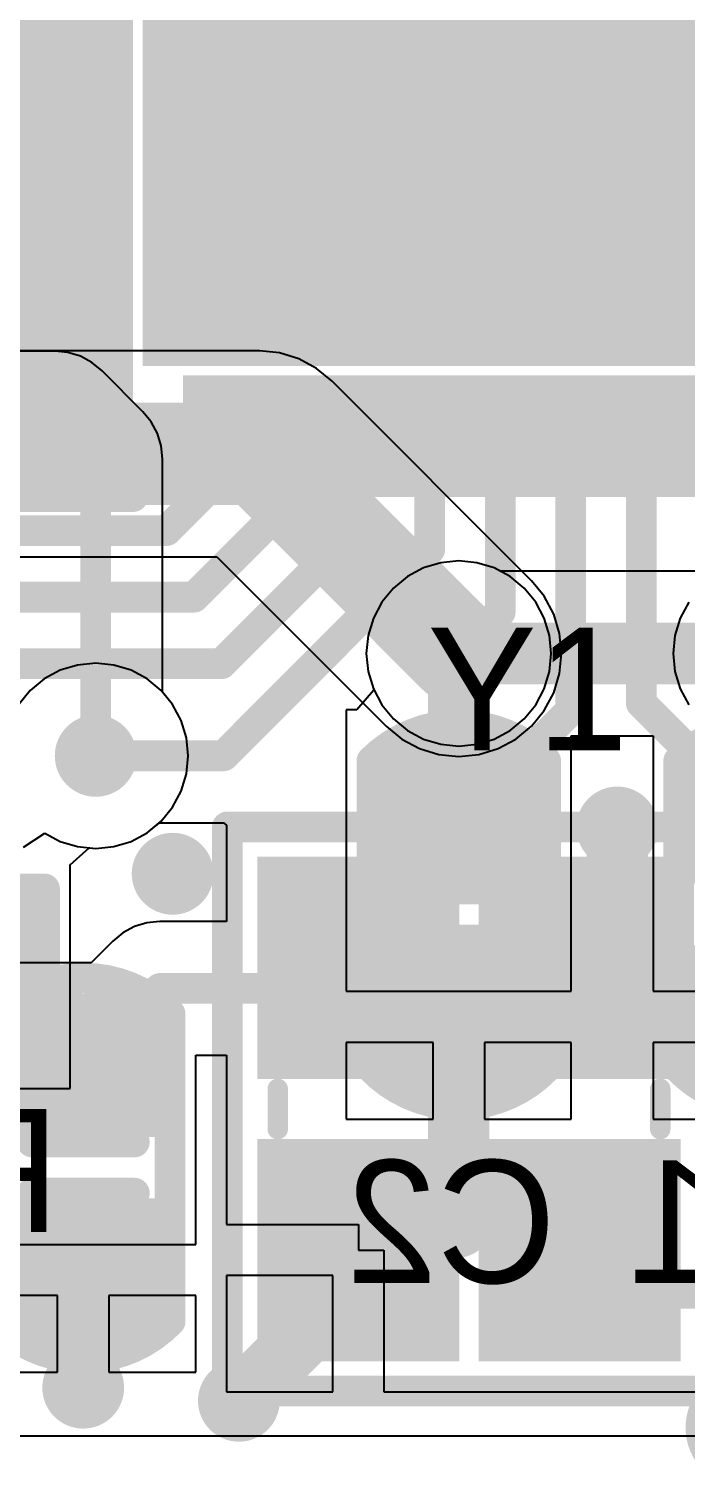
# Model space of a CAD drawing. Extents: x 122.9 to 153, y 141.4 to 165.6.
# Drawn here: x 139.01 to 142.27, y 147.7 to 154.91 of the extents above; entities that cross this region are included whole.
import ezdxf

# ---------------------------------------------------------------- set-up
doc = ezdxf.new("R2010")
doc.units = 0
doc.layers.get('0').update_dxf_attribs({"linetype": 'CONTINUOUS'})
for name, color, linetype in [('BOTTOMLAYER', 5, 'CONTINUOUS'), ('BOTTOMOVERLAY', 54, 'CONTINUOUS'), ('BOTTOMPASTE', 16, 'CONTINUOUS'), ('BOTTOMSOLDER', 6, 'CONTINUOUS'), ('MIDLAYER1', 16, 'CONTINUOUS'), ('MIDLAYER2', 76, 'CONTINUOUS'), ('MULTILAYER', 9, 'CONTINUOUS'), ('TOPLAYER', 1, 'CONTINUOUS'), ('TOPOVERLAY', 2, 'CONTINUOUS'), ('TOPPASTE', 8, 'CONTINUOUS'), ('TOPSOLDER', 216, 'CONTINUOUS')]:
    doc.layers.add(name, color=color, linetype=linetype)

# ---------------------------------------------------------------- blocks, each defined once
blk = doc.blocks.new('TSSOP14_B_7')
at = {"layer": 'BOTTOMOVERLAY', "const_width": 0.2}
for points in [[(2.000001, 2.6), (-2.000001, 2.6)], [(2.000001, -2.6), (2.000001, 2.6)]]:
    blk.add_lwpolyline(points, dxfattribs=at)
at = {"layer": 'BOTTOMOVERLAY', "const_width": 0.1}
blk.add_lwpolyline([(1.950001, 2.6, 1), (2.050001, 2.6, 1)], format="xyb", close=True, dxfattribs=at)
blk.add_lwpolyline([(1.950001, 2.6, 1), (2.050001, 2.6, 1)], format="xyb", close=True, dxfattribs=at)
blk = doc.blocks.new('R0402_B_10')
at = {"layer": 'BOTTOMLAYER'}
for points in [[(-0.762, -0.3048), (-0.254, -0.3048), (-0.762, 0.3048), (-0.254, 0.3048)], [(0.254, -0.3048), (0.762, -0.3048), (0.254, 0.3048), (0.762, 0.3048)]]:
    blk.add_solid(points, dxfattribs=at)
at = {"layer": 'BOTTOMOVERLAY', "const_width": 0.1524}
for points in [[(-0.889, 0.4318), (0.889, 0.4318)], [(-0.889, -0.431795), (-0.889, 0.4318)], [(-0.0762, 0.2032), (0.1524, 0.4318)], [(0.889, -0.431795), (0.889, 0.4318)], [(-0.0762, 0.2032), (0.127, 0)], [(-0.0762, -0.2032), (0.127, 0)], [(-0.0762, -0.2032), (0.1524, -0.4318)], [(-0.889, -0.431795), (0.889, -0.431795)]]:
    blk.add_lwpolyline(points, dxfattribs=at)
at = {"layer": 'BOTTOMOVERLAY', "const_width": 0.0762}
for points in [[(-0.9271, 0.4318, 1), (-0.8509, 0.4318, 1)], [(-0.9271, 0.4318, 1), (-0.8509, 0.4318, 1)], [(0.1143, 0.4318, 1), (0.1905, 0.4318, 1)], [(0.8509, 0.4318, 1), (0.9271, 0.4318, 1)], [(0.8509, 0.4318, 1), (0.9271, 0.4318, 1)], [(-0.1143, 0.2032, 1), (-0.0381, 0.2032, 1)], [(-0.1143, 0.2032, 1), (-0.0381, 0.2032, 1)], [(0.0889, 0, 1), (0.1651, 0, 1)], [(0.0889, 0, 1), (0.1651, 0, 1)], [(-0.1143, -0.2032, 1), (-0.0381, -0.2032, 1)], [(-0.1143, -0.2032, 1), (-0.0381, -0.2032, 1)], [(-0.9271, -0.431795, 1), (-0.8509, -0.431795, 1)], [(-0.9271, -0.431795, 1), (-0.8509, -0.431795, 1)], [(0.1143, -0.4318, 1), (0.1905, -0.4318, 1)], [(0.8509, -0.431795, 1), (0.9271, -0.431795, 1)], [(0.8509, -0.431795, 1), (0.9271, -0.431795, 1)]]:
    blk.add_lwpolyline(points, format="xyb", close=True, dxfattribs=at)
at = {"layer": 'BOTTOMPASTE'}
for points in [[(-0.762, -0.3048), (-0.254, -0.3048), (-0.762, 0.3048), (-0.254, 0.3048)], [(0.254, -0.3048), (0.762, -0.3048), (0.254, 0.3048), (0.762, 0.3048)]]:
    blk.add_solid(points, dxfattribs=at)
at = {"layer": 'BOTTOMSOLDER'}
for points in [[(-0.8636, -0.4064), (-0.1524, -0.4064), (-0.8636, 0.4064), (-0.1524, 0.4064)], [(0.1524, -0.4064), (0.8636, -0.4064), (0.1524, 0.4064), (0.8636, 0.4064)]]:
    blk.add_solid(points, dxfattribs=at)
blk = doc.blocks.new('C0402_B_17')
at = {"layer": 'BOTTOMLAYER'}
for points in [[(-0.761995, -0.304803), (-0.253995, -0.304803), (-0.761995, 0.304797), (-0.253995, 0.304797)], [(0.253997, -0.3048), (0.761997, -0.3048), (0.253997, 0.3048), (0.761997, 0.3048)]]:
    blk.add_solid(points, dxfattribs=at)
at = {"layer": 'BOTTOMOVERLAY', "const_width": 0.1524}
for points in [[(-0.762005, -0.431795, -0.413008), (-0.762005, 0.431795)], [(0.761995, 0.4318, -0.423003), (0.761995, -0.4318)]]:
    blk.add_lwpolyline(points, format="xyb", dxfattribs=at)
at = {"layer": 'BOTTOMOVERLAY', "const_width": 0.0762}
for points in [[(-0.800105, 0.431795, 1), (-0.723905, 0.431795, 1)], [(-0.800103, 0.431797, 1), (-0.723903, 0.431797, 1)], [(0.723895, 0.4318, 1), (0.800095, 0.4318, 1)], [(0.723897, 0.431797, 1), (0.800097, 0.431797, 1)], [(-0.1651, 0.254, 1), (-0.0889, 0.254, 1)], [(0.0889, 0.253995, 1), (0.1651, 0.253995, 1)], [(-0.1651, -0.253997, 1), (-0.0889, -0.253997, 1)], [(0.088903, -0.254, 1), (0.165103, -0.254, 1)], [(-0.800105, -0.431795, 1), (-0.723905, -0.431795, 1)], [(-0.8001, -0.431795, 1), (-0.7239, -0.431795, 1)], [(0.723895, -0.4318, 1), (0.800095, -0.4318, 1)], [(0.7239, -0.431795, 1), (0.8001, -0.431795, 1)]]:
    blk.add_lwpolyline(points, format="xyb", close=True, dxfattribs=at)
at = {"layer": 'BOTTOMOVERLAY', "const_width": 0.1524}
for points in [[(0.761997, 0.431797), (-0.762003, 0.431797)], [(-0.127, -0.253997), (-0.127, 0.254)], [(0.127003, -0.254), (0.127, 0.253995)], [(0.762, -0.431795), (-0.762, -0.431795)]]:
    blk.add_lwpolyline(points, dxfattribs=at)
at = {"layer": 'BOTTOMPASTE'}
for points in [[(-0.761995, -0.304803), (-0.253995, -0.304803), (-0.761995, 0.304797), (-0.253995, 0.304797)], [(0.253997, -0.3048), (0.761997, -0.3048), (0.253997, 0.3048), (0.761997, 0.3048)]]:
    blk.add_solid(points, dxfattribs=at)
at = {"layer": 'BOTTOMSOLDER'}
for points in [[(-0.863595, -0.406403), (-0.152395, -0.406403), (-0.863595, 0.406397), (-0.152395, 0.406397)], [(0.152397, -0.4064), (0.863597, -0.4064), (0.152397, 0.4064), (0.863597, 0.4064)]]:
    blk.add_solid(points, dxfattribs=at)
blk = doc.blocks.new('C0402_B_18')
at = {"layer": 'BOTTOMLAYER'}
for points in [[(-0.761997, -0.304803), (-0.253997, -0.304803), (-0.761997, 0.304797), (-0.253997, 0.304797)], [(0.254003, -0.3048), (0.762003, -0.3048), (0.254003, 0.3048), (0.762003, 0.3048)]]:
    blk.add_solid(points, dxfattribs=at)
at = {"layer": 'BOTTOMOVERLAY', "const_width": 0.1524}
for points in [[(-0.762, -0.431795, -0.413008), (-0.762, 0.431795)], [(0.762003, 0.431792, -0.423003), (0.762003, -0.431808)]]:
    blk.add_lwpolyline(points, format="xyb", dxfattribs=at)
at = {"layer": 'BOTTOMOVERLAY', "const_width": 0.0762}
for points in [[(-0.8001, 0.431795, 1), (-0.7239, 0.431795, 1)], [(-0.800097, 0.431797, 1), (-0.723897, 0.431797, 1)], [(0.723903, 0.431792, 1), (0.800103, 0.431792, 1)], [(0.723905, 0.431797, 1), (0.800105, 0.431797, 1)], [(-0.165103, 0.253997, 1), (-0.088903, 0.253997, 1)], [(0.088903, 0.253997, 1), (0.165103, 0.253997, 1)], [(-0.1651, -0.254, 1), (-0.0889, -0.254, 1)], [(0.088903, -0.254, 1), (0.165103, -0.254, 1)], [(-0.8001, -0.431795, 1), (-0.7239, -0.431795, 1)], [(-0.800097, -0.431795, 1), (-0.723897, -0.431795, 1)], [(0.7239, -0.431795, 1), (0.8001, -0.431795, 1)], [(0.723903, -0.431808, 1), (0.800103, -0.431808, 1)]]:
    blk.add_lwpolyline(points, format="xyb", close=True, dxfattribs=at)
at = {"layer": 'BOTTOMOVERLAY', "const_width": 0.1524}
for points in [[(0.762005, 0.431797), (-0.761997, 0.431797)], [(-0.127, -0.254), (-0.127003, 0.253997)], [(0.127003, -0.254), (0.127003, 0.253997)], [(0.762, -0.431795), (-0.761997, -0.431795)]]:
    blk.add_lwpolyline(points, dxfattribs=at)
at = {"layer": 'BOTTOMPASTE'}
for points in [[(-0.761997, -0.304803), (-0.253997, -0.304803), (-0.761997, 0.304797), (-0.253997, 0.304797)], [(0.254003, -0.3048), (0.762003, -0.3048), (0.254003, 0.3048), (0.762003, 0.3048)]]:
    blk.add_solid(points, dxfattribs=at)
at = {"layer": 'BOTTOMSOLDER'}
for points in [[(-0.863597, -0.406403), (-0.152397, -0.406403), (-0.863597, 0.406397), (-0.152397, 0.406397)], [(0.152403, -0.4064), (0.863603, -0.4064), (0.152403, 0.4064), (0.863603, 0.4064)]]:
    blk.add_solid(points, dxfattribs=at)
blk = doc.blocks.new('C0402_19')
at = {"layer": 'TOPLAYER'}
for points in [[(-0.761997, -0.304803), (-0.253997, -0.304803), (-0.761997, 0.304797), (-0.253997, 0.304797)], [(0.253997, -0.304803), (0.761997, -0.304803), (0.253997, 0.304797), (0.761997, 0.304797)]]:
    blk.add_solid(points, dxfattribs=at)
at = {"layer": 'TOPOVERLAY', "const_width": 0.1524}
for points in [[(-0.762003, -0.431803, -0.413008), (-0.762003, 0.431787)], [(0.761995, 0.431797, -0.423003), (0.761995, -0.431803)]]:
    blk.add_lwpolyline(points, format="xyb", dxfattribs=at)
at = {"layer": 'TOPOVERLAY', "const_width": 0.0762}
for points in [[(-0.800103, 0.431787, 1), (-0.723903, 0.431787, 1)], [(-0.8001, 0.43179, 1), (-0.7239, 0.43179, 1)], [(0.723895, 0.431797, 1), (0.800095, 0.431797, 1)], [(0.7239, 0.43179, 1), (0.8001, 0.43179, 1)], [(-0.165103, 0.253997, 1), (-0.088903, 0.253997, 1)], [(0.0889, 0.253995, 1), (0.1651, 0.253995, 1)], [(-0.1651, -0.254, 1), (-0.0889, -0.254, 1)], [(0.0889, -0.254, 1), (0.1651, -0.254, 1)], [(-0.800103, -0.431803, 1), (-0.723903, -0.431803, 1)], [(-0.8001, -0.431805, 1), (-0.7239, -0.431805, 1)], [(0.723895, -0.431803, 1), (0.800095, -0.431803, 1)], [(0.723903, -0.4318, 1), (0.800103, -0.4318, 1)]]:
    blk.add_lwpolyline(points, format="xyb", close=True, dxfattribs=at)
at = {"layer": 'TOPOVERLAY', "const_width": 0.1524}
for points in [[(0.762, 0.43179), (-0.762, 0.43179)], [(-0.127, -0.254), (-0.127003, 0.253997)], [(0.127, -0.254), (0.127, 0.253995)], [(-0.762, -0.431805), (0.762003, -0.4318)]]:
    blk.add_lwpolyline(points, dxfattribs=at)
at = {"layer": 'TOPPASTE'}
for points in [[(-0.761997, -0.304803), (-0.253997, -0.304803), (-0.761997, 0.304797), (-0.253997, 0.304797)], [(0.253997, -0.304803), (0.761997, -0.304803), (0.253997, 0.304797), (0.761997, 0.304797)]]:
    blk.add_solid(points, dxfattribs=at)
at = {"layer": 'TOPSOLDER'}
for points in [[(-0.863597, -0.406403), (-0.152397, -0.406403), (-0.863597, 0.406397), (-0.152397, 0.406397)], [(0.152397, -0.406403), (0.863597, -0.406403), (0.152397, 0.406397), (0.863597, 0.406397)]]:
    blk.add_solid(points, dxfattribs=at)
blk = doc.blocks.new('QFN48_5X5_43')
at = {"layer": 'TOPLAYER'}
for points in [[(-0.599996, 2.100001), (-0.449999, 2.100001), (-0.599996, 2.5), (-0.449999, 2.5)], [(-0.249997, 2.100001), (-0.1, 2.100001), (-0.249997, 2.5), (-0.1, 2.5)], [(0.100002, 2.100001), (0.249999, 2.100001), (0.100002, 2.5), (0.249999, 2.5)], [(0.450002, 2.100001), (0.599999, 2.100001), (0.450002, 2.5), (0.599999, 2.5)], [(0.800003, 2.100001), (0.950001, 2.100001), (0.800003, 2.5), (0.950001, 2.5)], [(1.15, 2.100006), (1.299997, 2.100006), (1.15, 2.500005), (1.299997, 2.500005)], [(1.5, 2.100001), (1.649997, 2.100001), (1.5, 2.5), (1.649997, 2.5)], [(2.499998, 2.200001), (2.499998, 2.349998), (2.099998, 2.200001), (2.099998, 2.349998)], [(2.499995, 1.850004), (2.499995, 2.000001), (2.099996, 1.850004), (2.099996, 2.000001)], [(-1.849999, -1.849999), (1.849999, -1.849999), (-1.849999, 1.849999), (1.849999, 1.849999)], [(2.499998, 1.500002), (2.499998, 1.649999), (2.099998, 1.500002), (2.099998, 1.649999)], [(2.499998, 1.150003), (2.499998, 1.3), (2.099998, 1.150003), (2.099998, 1.3)], [(2.499998, 0.800003), (2.499998, 0.950001), (2.099998, 0.800003), (2.099998, 0.950001)], [(2.499995, 0.450004), (2.499995, 0.600001), (2.099996, 0.450004), (2.099996, 0.600001)]]:
    blk.add_solid(points, dxfattribs=at)
at = {"layer": 'TOPOVERLAY', "const_width": 0.1524}
blk.add_lwpolyline([(2.59999, 2.600005), (1.999993, 2.600005)], dxfattribs=at)
at = {"layer": 'TOPOVERLAY', "const_width": 0.0762}
blk.add_lwpolyline([(1.961893, 2.600005, 1), (2.038093, 2.600005, 1)], format="xyb", close=True, dxfattribs=at)
at = {"layer": 'TOPPASTE'}
for points in [[(-0.599996, 2.100001), (-0.449999, 2.100001), (-0.599996, 2.5), (-0.449999, 2.5)], [(-0.249997, 2.100001), (-0.1, 2.100001), (-0.249997, 2.5), (-0.1, 2.5)], [(0.100002, 2.100001), (0.249999, 2.100001), (0.100002, 2.5), (0.249999, 2.5)], [(0.450002, 2.100001), (0.599999, 2.100001), (0.450002, 2.5), (0.599999, 2.5)], [(0.800003, 2.100001), (0.950001, 2.100001), (0.800003, 2.5), (0.950001, 2.5)], [(1.15, 2.100006), (1.299997, 2.100006), (1.15, 2.500005), (1.299997, 2.500005)], [(1.5, 2.100001), (1.649997, 2.100001), (1.5, 2.5), (1.649997, 2.5)], [(2.499998, 2.200001), (2.499998, 2.349998), (2.099998, 2.200001), (2.099998, 2.349998)], [(2.499995, 1.850004), (2.499995, 2.000001), (2.099996, 1.850004), (2.099996, 2.000001)], [(-1.849999, -1.849999), (1.849999, -1.849999), (-1.849999, 1.849999), (1.849999, 1.849999)], [(2.499998, 1.500002), (2.499998, 1.649999), (2.099998, 1.500002), (2.099998, 1.649999)], [(2.499998, 1.150003), (2.499998, 1.3), (2.099998, 1.150003), (2.099998, 1.3)], [(2.499998, 0.800003), (2.499998, 0.950001), (2.099998, 0.800003), (2.099998, 0.950001)], [(2.499995, 0.450004), (2.499995, 0.600001), (2.099996, 0.450004), (2.099996, 0.600001)]]:
    blk.add_solid(points, dxfattribs=at)
at = {"layer": 'TOPSOLDER'}
for points in [[(-1.051596, 1.998401), (-0.698398, 1.998401), (-1.051596, 2.6016), (-0.698398, 2.6016)], [(-0.701596, 1.998401), (-0.348399, 1.998401), (-0.701596, 2.6016), (-0.348399, 2.6016)], [(-0.351597, 1.998401), (0.0016, 1.998401), (-0.351597, 2.6016), (0.0016, 2.6016)], [(-0.001598, 1.998401), (0.351599, 1.998401), (-0.001598, 2.6016), (0.351599, 2.6016)], [(0.348402, 1.998401), (0.701599, 1.998401), (0.348402, 2.6016), (0.701599, 2.6016)], [(0.698403, 1.998401), (1.051601, 1.998401), (0.698403, 2.6016), (1.051601, 2.6016)], [(1.0484, 1.998406), (1.401597, 1.998406), (1.0484, 2.601605), (1.401597, 2.601605)], [(1.3984, 1.998401), (1.751597, 1.998401), (1.3984, 2.6016), (1.751597, 2.6016)], [(2.601598, 2.098401), (2.601598, 2.451598), (1.998398, 2.098401), (1.998398, 2.451598)], [(2.601595, 1.748404), (2.601595, 2.101601), (1.998396, 1.748404), (1.998396, 2.101601)], [(-1.951599, -1.951599), (1.951599, -1.951599), (-1.951599, 1.951599), (1.951599, 1.951599)], [(2.601598, 1.398402), (2.601598, 1.751599), (1.998398, 1.398402), (1.998398, 1.751599)], [(2.601598, 1.048403), (2.601598, 1.4016), (1.998398, 1.048403), (1.998398, 1.4016)], [(2.601598, 0.698403), (2.601598, 1.051601), (1.998398, 0.698403), (1.998398, 1.051601)], [(2.601595, 0.348404), (2.601595, 0.701601), (1.998396, 0.348404), (1.998396, 0.701601)], [(2.601595, -0.001595), (2.601595, 0.351602), (1.998396, -0.001595), (1.998396, 0.351602)]]:
    blk.add_solid(points, dxfattribs=at)
blk = doc.blocks.new('OSC4P_2_0X1_6_45')
at = {"layer": 'TOPLAYER'}
for points in [[(-0.250005, 0.149997), (-0.250005, 0.949996), (-1.150003, 0.149997), (-1.150003, 0.949996)], [(1.15, 0.15), (1.15, 0.949998), (0.250002, 0.15), (0.250002, 0.949998)], [(-0.250005, -0.949996), (-0.250005, -0.149997), (-1.150003, -0.949996), (-1.150003, -0.149997)], [(1.15, -0.949998), (1.15, -0.15), (0.250002, -0.949998), (0.250002, -0.15)]]:
    blk.add_solid(points, dxfattribs=at)
at = {"layer": 'TOPOVERLAY'}
for points, const_width in [([(-1.400002, 1.2), (-1.400002, -1.199998)], 0.1524), ([(-1.400002, 1.2), (1.4, 1.2)], 0.1524), ([(1.4, 1.2), (1.4, -1.199998)], 0.1524), ([(-0.100002, 0.950001), (0.1, 0.950001)], 0.1016), ([(-0.1, -0.949998), (0.1, -0.949998)], 0.1016), ([(-1.400002, -1.199998), (1.4, -1.199998)], 0.1524)]:
    blk.add_lwpolyline(points, dxfattribs=dict(at, const_width=const_width))
for points, const_width in [([(-1.438102, 1.2, 1), (-1.361902, 1.2, 1)], 0.0762), ([(-1.438102, 1.2, 1), (-1.361902, 1.2, 1)], 0.0762), ([(1.3619, 1.2, 1), (1.4381, 1.2, 1)], 0.0762), ([(1.3619, 1.2, 1), (1.4381, 1.2, 1)], 0.0762), ([(-0.125402, 0.950001, 1), (-0.074602, 0.950001, 1)], 0.0508), ([(0.0746, 0.950001, 1), (0.1254, 0.950001, 1)], 0.0508), ([(-0.1254, -0.949998, 1), (-0.0746, -0.949998, 1)], 0.0508), ([(0.0746, -0.949998, 1), (0.1254, -0.949998, 1)], 0.0508), ([(-1.454198, -1.380401, 1), (-1.708198, -1.380401, 1)], 0.3556), ([(-1.438102, -1.199998, 1), (-1.361902, -1.199998, 1)], 0.0762), ([(-1.438102, -1.199998, 1), (-1.361902, -1.199998, 1)], 0.0762), ([(1.3619, -1.199998, 1), (1.4381, -1.199998, 1)], 0.0762), ([(1.3619, -1.199998, 1), (1.4381, -1.199998, 1)], 0.0762), ([(-1.797098, -1.380401, 1), (-1.619298, -1.380401, 1)], 0.1778), ([(-1.543098, -1.380401, 1), (-1.365298, -1.380401, 1)], 0.1778)]:
    blk.add_lwpolyline(points, format="xyb", close=True, dxfattribs=dict(at, const_width=const_width))
at = {"layer": 'TOPPASTE'}
for points in [[(-0.250005, 0.149997), (-0.250005, 0.949996), (-1.150003, 0.149997), (-1.150003, 0.949996)], [(1.15, 0.15), (1.15, 0.949998), (0.250002, 0.15), (0.250002, 0.949998)], [(-0.250005, -0.949996), (-0.250005, -0.149997), (-1.150003, -0.949996), (-1.150003, -0.149997)], [(1.15, -0.949998), (1.15, -0.15), (0.250002, -0.949998), (0.250002, -0.15)]]:
    blk.add_solid(points, dxfattribs=at)
at = {"layer": 'TOPSOLDER'}
for points in [[(-0.148405, 0.048397), (-0.148405, 1.051596), (-1.251603, 0.048397), (-1.251603, 1.051596)], [(1.2516, 0.0484), (1.2516, 1.051598), (0.148402, 0.0484), (0.148402, 1.051598)], [(-0.148405, -1.051596), (-0.148405, -0.048397), (-1.251603, -1.051596), (-1.251603, -0.048397)], [(1.2516, -1.051598), (1.2516, -0.0484), (0.148402, -1.051598), (0.148402, -0.0484)]]:
    blk.add_solid(points, dxfattribs=at)

msp = doc.modelspace()

# ---------------------------------------------------------------- linework, layer by layer
at = {"layer": 'BOTTOMLAYER'}
for p, q in [((139.135201, 153.3066), (138.124918, 153.3066)), ((139.19993, 153.300224), (139.135201, 153.3066)), ((139.262175, 153.281342), (139.19993, 153.300224)), ((139.319538, 153.250682), (139.262175, 153.281342)), ((139.369818, 153.209419), (139.319538, 153.250682)), ((139.573018, 153.006219), (139.369818, 153.209419)), ((139.61428, 152.95594), (139.573018, 153.006219)), ((139.64494, 152.898577), (139.61428, 152.95594)), ((139.663823, 152.836331), (139.64494, 152.898577)), ((139.670198, 152.771602), (139.663823, 152.836331)), ((139.670198, 151.614795), (139.670198, 152.771602)), ((141.052174, 152.256988), (140.965992, 152.230844)), ((141.141801, 152.265814), (141.052174, 152.256988)), ((141.231427, 152.256988), (141.141801, 152.265814)), ((141.317609, 152.230844), (141.231427, 152.256988)), ((140.886564, 152.18839), (140.816947, 152.131255)), ((140.965992, 152.230844), (140.886564, 152.18839)), ((141.347685, 152.214768), (141.317609, 152.230844)), ((142.459916, 152.214768), (141.347685, 152.214768)), ((140.816947, 152.131255), (140.759812, 152.061639)), ((140.759812, 152.061639), (140.717359, 151.982211)), ((140.717359, 151.982211), (140.691215, 151.896028)), ((140.691215, 151.896028), (140.682388, 151.806402)), ((140.682388, 151.806402), (140.691215, 151.716776)), ((140.691215, 151.716776), (140.717359, 151.630598)), ((139.720389, 151.553639), (139.670198, 151.614795)), ((140.718469, 151.623441), (140.635835, 151.526999)), ((140.717359, 151.630598), (140.717356, 151.630596)), ((140.717356, 151.630596), (140.717359, 151.630593)), ((140.717359, 151.630593), (140.718469, 151.623441)), ((139.762842, 151.474211), (139.720389, 151.553639)), ((140.635835, 151.526999), (140.582998, 151.526999)), ((140.582998, 151.526999), (140.582998, 150.510999)), ((139.788986, 151.388028), (139.762842, 151.474211)), ((139.797813, 151.298402), (139.788986, 151.388028)), ((141.700598, 150.510999), (141.700598, 151.398036)), ((141.700598, 151.398036), (142.106998, 151.398036)), ((142.106998, 151.398036), (142.106998, 150.510997)), ((139.788986, 151.208776), (139.797813, 151.298402)), ((139.762842, 151.122593), (139.788986, 151.208776)), ((139.720389, 151.043165), (139.762842, 151.122593)), ((139.663254, 150.973549), (139.720389, 151.043165)), ((139.593637, 150.916414), (139.663254, 150.973549)), ((139.514209, 150.87396), (139.593637, 150.916414)), ((139.211401, 150.75694), (139.305502, 150.842231)), ((139.305502, 150.842231), (139.338401, 150.83899)), ((139.338401, 150.83899), (139.428027, 150.847816)), ((139.428027, 150.847816), (139.514209, 150.87396)), ((139.211401, 149.647402), (139.211401, 150.75694)), ((140.582998, 150.510999), (140.583001, 150.510999)), ((140.583001, 150.510999), (140.583001, 150.129999)), ((141.700601, 150.510999), (141.700598, 150.510999)), ((141.700601, 150.129999), (141.700601, 150.510999)), ((142.106998, 150.510997), (142.107001, 150.510997)), ((142.107001, 150.510997), (142.107001, 150.130005)), ((140.583001, 150.129999), (141.700601, 150.129999)), ((142.107001, 150.130005), (142.666055, 150.130005)), ((141.014801, 149.875999), (140.583001, 149.875999)), ((140.583001, 149.875999), (140.583001, 149.494999)), ((141.014801, 149.494999), (141.014801, 149.875999)), ((141.700601, 149.875999), (141.268801, 149.875999)), ((141.268801, 149.875999), (141.268801, 149.494999)), ((141.700601, 149.494999), (141.700601, 149.875999)), ((142.538801, 149.876005), (142.107001, 149.876005)), ((142.107001, 149.876005), (142.107001, 149.495005)), ((138.43811, 149.647402), (139.211401, 149.647402)), ((140.583001, 149.494999), (141.014801, 149.494999)), ((141.268801, 149.494999), (141.700601, 149.494999)), ((142.107001, 149.495005), (142.538801, 149.495005)), ((146.780601, 147.9218), (130.026001, 147.9218))]:
    msp.add_line(p, q, dxfattribs=at)
for points, const_width in [([(139.897201, 154.676602, 1), (140.100401, 154.676602, 1)], 0.2032), ([(140.913201, 154.676602, 1), (141.116401, 154.676602, 1)], 0.2032), ([(141.929201, 154.676602, 1), (142.132401, 154.676602, 1)], 0.2032), ([(140.405201, 154.168602, 1), (140.608401, 154.168602, 1)], 0.2032), ([(141.421201, 154.168602, 1), (141.624401, 154.168602, 1)], 0.2032), ([(139.897201, 153.660602, 1), (140.100401, 153.660602, 1)], 0.2032), ([(140.913201, 153.660602, 1), (141.116401, 153.660602, 1)], 0.2032), ([(141.929201, 153.660602, 1), (142.132401, 153.660602, 1)], 0.2032), ([(139.097101, 152.974802, 1), (139.173301, 152.974802, 1)], 0.0762), ([(139.097101, 152.974802, 1), (139.173301, 152.974802, 1)], 0.0762), ([(139.300301, 152.771602, 1), (139.376501, 152.771602, 1)], 0.0762), ([(139.300301, 152.771602, 1), (139.376501, 152.771602, 1)], 0.0762), ([(141.040201, 151.806402, 1), (141.243401, 151.806402, 1)], 0.2032), ([(141.065598, 151.806399, 1), (141.217998, 151.806399, 1)], 0.1524), ([(141.065601, 151.806402, 1), (141.218001, 151.806402, 1)], 0.1524), ([(139.236801, 151.298402, 1), (139.440001, 151.298402, 1)], 0.2032), ([(139.300301, 151.298402, 1), (139.376501, 151.298402, 1)], 0.0762), ([(141.065598, 151.018999, 1), (141.217998, 151.018999, 1)], 0.1524), ([(141.827601, 150.942802, 1), (142.030801, 150.942802, 1)], 0.2032), ([(139.619037, 150.713214, 1), (139.822237, 150.713214, 1)], 0.2032), ([(141.065601, 150.002999, 1), (141.218001, 150.002999, 1)], 0.1524), ([(141.065601, 148.961602, 1), (141.218001, 148.961602, 1)], 0.1524), ([(139.174802, 148.163003, 1), (139.378002, 148.163003, 1)], 0.2032), ([(139.948001, 148.098002, 1), (140.151201, 148.098002, 1)], 0.2032)]:
    msp.add_lwpolyline(points, format="xyb", close=True, dxfattribs=dict(at, const_width=const_width))
for points, const_width in [([(136.544401, 152.974802), (139.135201, 152.974802)], 0.1524), ([(139.135201, 152.974802), (139.338401, 152.771602)], 0.1524), ([(139.338401, 151.298402), (139.338401, 152.771602)], 0.1524), ([(141.141798, 151.018999), (141.141798, 151.806399)], 0.3048), ([(141.141801, 151.806402), (142.665801, 151.806402)], 0.3048), ([(141.141801, 148.961602), (141.141801, 150.002999)], 0.3048)]:
    msp.add_lwpolyline(points, dxfattribs=dict(at, const_width=const_width))
at = {"layer": 'MIDLAYER1'}
for p, q in [((141.052174, 152.256988), (140.965992, 152.230844)), ((141.141801, 152.265814), (141.052174, 152.256988)), ((141.231427, 152.256988), (141.141801, 152.265814)), ((141.317609, 152.230844), (141.231427, 152.256988)), ((140.886564, 152.18839), (140.816947, 152.131255)), ((140.965992, 152.230844), (140.886564, 152.18839)), ((141.397037, 152.18839), (141.317609, 152.230844)), ((141.466654, 152.131255), (141.397037, 152.18839)), ((140.816947, 152.131255), (140.759812, 152.061639)), ((141.523789, 152.061639), (141.466654, 152.131255)), ((140.759812, 152.061639), (140.717359, 151.982211)), ((141.566242, 151.982211), (141.523789, 152.061639)), ((142.283812, 152.061639), (142.241359, 151.982211)), ((140.717359, 151.982211), (140.691215, 151.896028)), ((141.592386, 151.896028), (141.566242, 151.982211)), ((142.241359, 151.982211), (142.215215, 151.896028)), ((140.691215, 151.896028), (140.682388, 151.806402)), ((141.601213, 151.806402), (141.592386, 151.896028)), ((142.215215, 151.896028), (142.206388, 151.806402)), ((139.248774, 151.748988), (139.162592, 151.722844)), ((139.338401, 151.757814), (139.248774, 151.748988)), ((139.428027, 151.748988), (139.338401, 151.757814)), ((139.514209, 151.722844), (139.428027, 151.748988)), ((140.682388, 151.806402), (140.691215, 151.716776)), ((141.592386, 151.716776), (141.601213, 151.806402)), ((142.206388, 151.806402), (142.215215, 151.716776)), ((139.083164, 151.68039), (139.013547, 151.623255)), ((139.162592, 151.722844), (139.083164, 151.68039)), ((139.593637, 151.68039), (139.514209, 151.722844)), ((139.663254, 151.623255), (139.593637, 151.68039)), ((140.691215, 151.716776), (140.717359, 151.630593)), ((141.566242, 151.630593), (141.592386, 151.716776)), ((142.215215, 151.716776), (142.241359, 151.630593)), ((139.013547, 151.623255), (138.956412, 151.553639)), ((139.720389, 151.553639), (139.663254, 151.623255)), ((140.717359, 151.630593), (140.759812, 151.551165)), ((141.523789, 151.551165), (141.566242, 151.630593)), ((142.241359, 151.630593), (142.283812, 151.551165)), ((139.762842, 151.474211), (139.720389, 151.553639)), ((140.759812, 151.551165), (140.816947, 151.481549)), ((141.466654, 151.481549), (141.523789, 151.551165)), ((139.788986, 151.388028), (139.762842, 151.474211)), ((140.816947, 151.481549), (140.886564, 151.424414)), ((141.397037, 151.424414), (141.466654, 151.481549)), ((139.797813, 151.298402), (139.788986, 151.388028)), ((140.886564, 151.424414), (140.965992, 151.38196)), ((140.965992, 151.38196), (141.052174, 151.355816)), ((141.231427, 151.355816), (141.317609, 151.38196)), ((141.317609, 151.38196), (141.397037, 151.424414)), ((141.052174, 151.355816), (141.141801, 151.34699)), ((141.141801, 151.34699), (141.231427, 151.355816)), ((139.788986, 151.208776), (139.797813, 151.298402)), ((139.762842, 151.122593), (139.788986, 151.208776)), ((139.720389, 151.043165), (139.762842, 151.122593)), ((139.663254, 150.973549), (139.720389, 151.043165)), ((139.593637, 150.916414), (139.663254, 150.973549)), ((138.97958, 150.844778), (139.085178, 150.915337)), ((139.085178, 150.915337), (139.162592, 150.87396)), ((139.514209, 150.87396), (139.593637, 150.916414)), ((139.162592, 150.87396), (139.248774, 150.847816)), ((139.248774, 150.847816), (139.338401, 150.83899)), ((139.338401, 150.83899), (139.428027, 150.847816)), ((139.428027, 150.847816), (139.514209, 150.87396)), ((146.780601, 147.9218), (130.026001, 147.9218))]:
    msp.add_line(p, q, dxfattribs=at)
at = {"layer": 'MIDLAYER1', "const_width": 0.2032}
for points in [[(139.897201, 154.676602, 1), (140.100401, 154.676602, 1)], [(140.913201, 154.676602, 1), (141.116401, 154.676602, 1)], [(141.929201, 154.676602, 1), (142.132401, 154.676602, 1)], [(140.405201, 154.168602, 1), (140.608401, 154.168602, 1)], [(141.421201, 154.168602, 1), (141.624401, 154.168602, 1)], [(139.897201, 153.660602, 1), (140.100401, 153.660602, 1)], [(140.913201, 153.660602, 1), (141.116401, 153.660602, 1)], [(141.929201, 153.660602, 1), (142.132401, 153.660602, 1)], [(141.040201, 151.806402, 1), (141.243401, 151.806402, 1)], [(139.236801, 151.298402, 1), (139.440001, 151.298402, 1)], [(141.827601, 150.942802, 1), (142.030801, 150.942802, 1)], [(139.619037, 150.713214, 1), (139.822237, 150.713214, 1)], [(139.174802, 148.163003, 1), (139.378002, 148.163003, 1)], [(139.948001, 148.098002, 1), (140.151201, 148.098002, 1)]]:
    msp.add_lwpolyline(points, format="xyb", close=True, dxfattribs=at)
at = {"layer": 'MIDLAYER2'}
for p, q in [((140.151201, 153.307461), (138.125004, 153.307461)), ((140.250786, 153.297654), (140.151201, 153.307461)), ((140.346544, 153.268604), (140.250786, 153.297654)), ((140.434797, 153.221433), (140.346544, 153.268604)), ((140.51215, 153.157951), (140.434797, 153.221433)), ((141.50275, 152.167351), (140.51215, 153.157951)), ((135.325201, 152.286543), (139.939761, 152.286543)), ((139.939761, 152.286543), (140.780851, 151.445453)), ((141.566229, 152.089998), (141.50275, 152.167351)), ((141.613402, 152.001746), (141.566229, 152.089998)), ((142.283812, 152.061639), (142.241359, 151.982211)), ((141.642452, 151.905988), (141.613402, 152.001746)), ((142.241359, 151.982211), (142.215215, 151.896028)), ((141.652259, 151.806402), (141.642452, 151.905988)), ((142.215215, 151.896028), (142.206388, 151.806402)), ((139.248774, 151.748988), (139.162592, 151.722844)), ((139.338401, 151.757814), (139.248774, 151.748988)), ((139.428027, 151.748988), (139.338401, 151.757814)), ((139.514209, 151.722844), (139.428027, 151.748988)), ((141.642452, 151.706816), (141.652259, 151.806402)), ((142.206388, 151.806402), (142.215215, 151.716776)), ((139.083164, 151.68039), (139.013547, 151.623255)), ((139.162592, 151.722844), (139.083164, 151.68039)), ((139.593637, 151.68039), (139.514209, 151.722844)), ((139.663254, 151.623255), (139.593637, 151.68039)), ((141.613402, 151.611058), (141.642452, 151.706816)), ((142.215215, 151.716776), (142.241359, 151.630593)), ((139.013547, 151.623255), (138.956412, 151.553639)), ((139.720389, 151.553639), (139.663254, 151.623255)), ((141.566229, 151.522808), (141.613402, 151.611058)), ((142.241359, 151.630593), (142.283812, 151.551165)), ((139.762842, 151.474211), (139.720389, 151.553639)), ((139.788986, 151.388028), (139.762842, 151.474211)), ((141.50275, 151.445453), (141.566229, 151.522808)), ((139.797813, 151.298402), (139.788986, 151.388028)), ((140.780851, 151.445453), (140.858204, 151.381973)), ((140.858204, 151.381973), (140.946457, 151.3348)), ((141.337144, 151.3348), (141.425394, 151.381973)), ((141.425394, 151.381973), (141.50275, 151.445453)), ((140.946457, 151.3348), (141.042215, 151.30575)), ((141.241386, 151.30575), (141.337144, 151.3348)), ((139.788986, 151.208776), (139.797813, 151.298402)), ((141.042215, 151.30575), (141.141801, 151.295943)), ((141.141801, 151.295943), (141.241386, 151.30575)), ((139.762842, 151.122593), (139.788986, 151.208776)), ((139.720389, 151.043165), (139.762842, 151.122593)), ((139.663254, 150.973549), (139.720389, 151.043165)), ((139.593637, 150.916414), (139.663254, 150.973549)), ((138.97958, 150.844778), (139.085178, 150.915337)), ((139.085178, 150.915337), (139.162592, 150.87396)), ((139.514209, 150.87396), (139.593637, 150.916414)), ((139.162592, 150.87396), (139.248774, 150.847816)), ((139.248774, 150.847816), (139.338401, 150.83899)), ((139.338401, 150.83899), (139.428027, 150.847816)), ((139.428027, 150.847816), (139.514209, 150.87396)), ((146.780601, 147.9218), (130.026001, 147.9218))]:
    msp.add_line(p, q, dxfattribs=at)
for points, const_width in [([(139.897201, 154.676602, 1), (140.100401, 154.676602, 1)], 0.2032), ([(140.913201, 154.676602, 1), (141.116401, 154.676602, 1)], 0.2032), ([(141.929201, 154.676602, 1), (142.132401, 154.676602, 1)], 0.2032), ([(140.405201, 154.168602, 1), (140.608401, 154.168602, 1)], 0.2032), ([(141.421201, 154.168602, 1), (141.624401, 154.168602, 1)], 0.2032), ([(139.897201, 153.660602, 1), (140.100401, 153.660602, 1)], 0.2032), ([(140.913201, 153.660602, 1), (141.116401, 153.660602, 1)], 0.2032), ([(141.929201, 153.660602, 1), (142.132401, 153.660602, 1)], 0.2032), ([(140.024201, 152.797002, 1), (140.278201, 152.797002, 1)], 0.254), ([(140.024201, 152.797002, 1), (140.278201, 152.797002, 1)], 0.254), ([(141.014801, 151.806402, 1), (141.268801, 151.806402, 1)], 0.254), ([(141.040201, 151.806402, 1), (141.243401, 151.806402, 1)], 0.2032), ([(139.236801, 151.298402, 1), (139.440001, 151.298402, 1)], 0.2032), ([(141.827601, 150.942802, 1), (142.030801, 150.942802, 1)], 0.2032), ([(139.619037, 150.713214, 1), (139.822237, 150.713214, 1)], 0.2032), ([(139.174802, 148.163003, 1), (139.378002, 148.163003, 1)], 0.2032), ([(139.948001, 148.098002, 1), (140.151201, 148.098002, 1)], 0.2032)]:
    msp.add_lwpolyline(points, format="xyb", close=True, dxfattribs=dict(at, const_width=const_width))
at = {"layer": 'MIDLAYER2', "const_width": 0.508}
for points in [[(137.585801, 152.797002), (140.151201, 152.797002)], [(140.151201, 152.797002), (141.141801, 151.806402)]]:
    msp.add_lwpolyline(points, dxfattribs=at)
at = {"layer": 'MULTILAYER', "const_width": 0.2032}
for points in [[(139.897201, 154.676602, 1), (140.100401, 154.676602, 1)], [(140.913201, 154.676602, 1), (141.116401, 154.676602, 1)], [(141.929201, 154.676602, 1), (142.132401, 154.676602, 1)], [(140.405201, 154.168602, 1), (140.608401, 154.168602, 1)], [(141.421201, 154.168602, 1), (141.624401, 154.168602, 1)], [(139.897201, 153.660602, 1), (140.100401, 153.660602, 1)], [(140.913201, 153.660602, 1), (141.116401, 153.660602, 1)], [(141.929201, 153.660602, 1), (142.132401, 153.660602, 1)], [(141.040201, 151.806402, 1), (141.243401, 151.806402, 1)], [(139.236801, 151.298402, 1), (139.440001, 151.298402, 1)], [(141.827601, 150.942802, 1), (142.030801, 150.942802, 1)], [(139.619037, 150.713214, 1), (139.822237, 150.713214, 1)], [(139.174802, 148.163003, 1), (139.378002, 148.163003, 1)], [(139.948001, 148.098002, 1), (140.151201, 148.098002, 1)]]:
    msp.add_lwpolyline(points, format="xyb", close=True, dxfattribs=at)
at = {"layer": 'TOPLAYER'}
for p, q in [((139.593637, 150.916414), (139.654793, 150.966604)), ((139.654793, 150.966604), (139.973398, 150.966604)), ((139.973398, 150.966604), (139.988138, 150.954509)), ((139.988138, 150.954509), (139.9886, 150.949802)), ((139.9886, 150.949802), (139.988597, 150.9498)), ((139.988597, 150.9498), (139.988602, 150.949797)), ((139.988602, 150.949797), (139.988602, 150.476001)), ((138.97958, 150.844778), (139.085178, 150.915337)), ((139.085178, 150.915337), (139.162592, 150.87396)), ((139.514209, 150.87396), (139.593637, 150.916414)), ((139.162592, 150.87396), (139.248774, 150.847816)), ((139.248774, 150.847816), (139.338401, 150.83899)), ((139.338401, 150.83899), (139.428027, 150.847816)), ((139.428027, 150.847816), (139.514209, 150.87396)), ((139.530427, 150.450743), (139.473064, 150.420083)), ((139.592672, 150.469625), (139.530427, 150.450743)), ((139.657402, 150.476001), (139.592672, 150.469625)), ((139.988602, 150.476001), (139.657402, 150.476001)), ((139.422784, 150.37882), (139.315167, 150.271203)), ((139.473064, 150.420083), (139.422784, 150.37882)), ((139.315167, 150.271203), (138.717602, 150.271203)), ((139.835202, 149.255203), (139.835202, 149.812405)), ((139.835202, 149.812405), (139.988602, 149.812405)), ((139.988602, 149.812405), (139.988602, 149.541804)), ((139.988602, 149.541804), (139.988605, 149.541804)), ((139.988605, 149.541804), (139.988605, 148.972798)), ((139.835202, 148.874208), (139.835202, 149.255203)), ((139.988605, 148.972798), (140.642858, 148.972798)), ((140.642858, 148.972798), (140.642858, 148.846052)), ((138.717602, 148.874208), (139.835202, 148.874208)), ((140.642858, 148.846052), (140.769604, 148.846052)), ((140.769604, 148.846052), (140.769604, 148.141799)), ((140.515604, 148.718798), (139.988605, 148.718798)), ((139.988605, 148.718798), (139.988605, 148.141799)), ((140.515604, 148.141799), (140.515604, 148.718798)), ((139.149402, 148.620208), (138.717602, 148.620208)), ((139.149402, 148.239208), (139.149402, 148.620208)), ((139.835202, 148.620208), (139.403402, 148.620208)), ((139.403402, 148.620208), (139.403402, 148.239208)), ((139.835202, 148.239208), (139.835202, 148.620208)), ((138.717602, 148.239208), (139.149402, 148.239208)), ((139.403402, 148.239208), (139.835202, 148.239208)), ((139.988605, 148.141799), (140.515604, 148.141799)), ((140.769604, 148.141799), (142.396596, 148.141799)), ((146.780601, 147.9218), (130.026001, 147.9218))]:
    msp.add_line(p, q, dxfattribs=at)
for points, const_width in [([(139.897201, 154.676602, 1), (140.100401, 154.676602, 1)], 0.2032), ([(140.913201, 154.676602, 1), (141.116401, 154.676602, 1)], 0.2032), ([(141.929201, 154.676602, 1), (142.132401, 154.676602, 1)], 0.2032), ([(140.405201, 154.168602, 1), (140.608401, 154.168602, 1)], 0.2032), ([(141.421201, 154.168602, 1), (141.624401, 154.168602, 1)], 0.2032), ([(139.897201, 153.660602, 1), (140.100401, 153.660602, 1)], 0.2032), ([(140.913201, 153.660602, 1), (141.116401, 153.660602, 1)], 0.2032), ([(141.929201, 153.660602, 1), (142.132401, 153.660602, 1)], 0.2032), ([(139.184705, 153.259599, 1), (139.260905, 153.259599, 1)], 0.0762), ([(139.909702, 152.884602, 1), (139.985902, 152.884602, 1)], 0.0762), ([(140.259702, 152.884596, 1), (140.335902, 152.884596, 1)], 0.0762), ([(140.609698, 152.884602, 1), (140.685898, 152.884602, 1)], 0.0762), ([(140.9597, 152.884602, 1), (141.0359, 152.884602, 1)], 0.0762), ([(141.3097, 152.884602, 1), (141.3859, 152.884602, 1)], 0.0762), ([(141.659699, 152.884602, 1), (141.735899, 152.884602, 1)], 0.0762), ([(141.659699, 152.884602, 1), (141.735899, 152.884602, 1)], 0.0762), ([(141.662501, 152.8818, 1), (141.738701, 152.8818, 1)], 0.0762), ([(142.009698, 152.884602, 1), (142.085898, 152.884602, 1)], 0.0762), ([(139.909702, 152.673718, 1), (139.985902, 152.673718, 1)], 0.0762), ([(139.909702, 152.673718, 1), (139.985902, 152.673718, 1)], 0.0762), ([(140.259702, 152.556746, 1), (140.335902, 152.556746, 1)], 0.0762), ([(140.259702, 152.556746, 1), (140.335902, 152.556746, 1)], 0.0762), ([(139.651986, 152.416002, 1), (139.728186, 152.416002, 1)], 0.0762), ([(139.651986, 152.416002, 1), (139.728186, 152.416002, 1)], 0.0762), ([(140.609698, 152.439771, 1), (140.685898, 152.439771, 1)], 0.0762), ([(140.609698, 152.439771, 1), (140.685898, 152.439771, 1)], 0.0762), ([(140.9597, 152.322802, 1), (141.0359, 152.322802, 1)], 0.0762), ([(140.9597, 152.322802, 1), (141.0359, 152.322802, 1)], 0.0762), ([(139.788758, 152.085802, 1), (139.864958, 152.085802, 1)], 0.0762), ([(139.788758, 152.085802, 1), (139.864958, 152.085802, 1)], 0.0762), ([(141.3097, 152.012401, 1), (141.3859, 152.012401, 1)], 0.0762), ([(141.3097, 152.012401, 1), (141.3859, 152.012401, 1)], 0.0762), ([(141.040201, 151.806402, 1), (141.243401, 151.806402, 1)], 0.2032), ([(139.925529, 151.755602, 1), (140.001729, 151.755602, 1)], 0.0762), ([(139.925529, 151.755602, 1), (140.001729, 151.755602, 1)], 0.0762), ([(141.103701, 151.806402, 1), (141.179901, 151.806402, 1)], 0.0762), ([(141.659699, 151.5242, 1), (141.735899, 151.5242, 1)], 0.0762), ([(141.659699, 151.5242, 1), (141.735899, 151.5242, 1)], 0.0762), ([(142.009698, 151.560802, 1), (142.085898, 151.560802, 1)], 0.0762), ([(142.009698, 151.560802, 1), (142.085898, 151.560802, 1)], 0.0762), ([(139.236801, 151.298402, 1), (139.440001, 151.298402, 1)], 0.2032), ([(139.300301, 151.298402, 1), (139.376501, 151.298402, 1)], 0.0762), ([(139.935301, 151.298402, 1), (140.011501, 151.298402, 1)], 0.0762), ([(139.935301, 151.298402, 1), (140.011501, 151.298402, 1)], 0.0762), ([(141.827601, 150.942802, 1), (142.030801, 150.942802, 1)], 0.2032), ([(141.853001, 150.942802, 1), (142.005401, 150.942802, 1)], 0.1524), ([(139.619037, 150.713214, 1), (139.822237, 150.713214, 1)], 0.2032), ([(140.914872, 150.779373, 1), (140.991072, 150.779373, 1)], 0.0762), ([(140.914872, 150.779373, 1), (140.991072, 150.779373, 1)], 0.0762), ([(140.914872, 150.556173, 1), (140.991072, 150.556173, 1)], 0.0762), ([(140.914872, 150.556173, 1), (140.991072, 150.556173, 1)], 0.0762), ([(141.853001, 150.330804, 1), (142.005401, 150.330804, 1)], 0.1524), ([(141.853001, 150.330804, 1), (142.005401, 150.330804, 1)], 0.1524), ([(140.604502, 150.245803, 1), (140.680702, 150.245803, 1)], 0.0762), ([(141.666399, 150.144203, 1), (141.818799, 150.144203, 1)], 0.1524), ([(139.619302, 150.144203, 1), (139.695502, 150.144203, 1)], 0.0762), ([(139.619302, 150.144203, 1), (139.695502, 150.144203, 1)], 0.0762), ([(140.502902, 150.144203, 1), (140.579102, 150.144203, 1)], 0.0762), ([(139.238302, 149.763203, 1), (139.314502, 149.763203, 1)], 0.0762), ([(139.200202, 148.747208, 1), (139.352602, 148.747208, 1)], 0.1524), ([(139.200202, 148.747208, 1), (139.352602, 148.747208, 1)], 0.1524), ([(140.566404, 148.744198, 1), (140.718804, 148.744198, 1)], 0.1524), ([(141.704497, 148.845798, 1), (141.780697, 148.845798, 1)], 0.0762), ([(140.566404, 148.691006, 1), (140.718804, 148.691006, 1)], 0.1524), ([(140.566404, 148.691006, 1), (140.718804, 148.691006, 1)], 0.1524), ([(141.918888, 148.631407, 1), (141.995088, 148.631407, 1)], 0.0762), ([(141.918888, 148.631407, 1), (141.995088, 148.631407, 1)], 0.0762), ([(139.174802, 148.163003, 1), (139.378002, 148.163003, 1)], 0.2032), ([(139.200202, 148.163003, 1), (139.352602, 148.163003, 1)], 0.1524), ([(139.948001, 148.098002, 1), (140.151201, 148.098002, 1)], 0.2032), ([(139.973401, 148.098002, 1), (140.125801, 148.098002, 1)], 0.1524)]:
    msp.add_lwpolyline(points, format="xyb", close=True, dxfattribs=dict(at, const_width=const_width))
for points, const_width in [([(138.200798, 153.259599), (139.222805, 153.259599)], 0.1524), ([(139.947802, 152.673718), (139.947802, 152.884602)], 0.1524), ([(140.297802, 152.556746), (140.297802, 152.884596)], 0.1524), ([(140.647798, 152.439771), (140.647798, 152.884602)], 0.1524), ([(140.9978, 152.322802), (140.9978, 152.884602)], 0.1524), ([(141.3478, 152.012401), (141.3478, 152.884602)], 0.1524), ([(141.697799, 152.884602), (141.700601, 152.8818)], 0.1524), ([(141.697799, 151.5242), (141.697799, 152.884602)], 0.1524), ([(142.047798, 151.560802), (142.047798, 152.884602)], 0.1524), ([(139.690086, 152.416002), (139.947802, 152.673718)], 0.1524), ([(139.826858, 152.085802), (140.297802, 152.556746)], 0.1524), ([(137.839801, 152.416002), (139.690086, 152.416002)], 0.1524), ([(139.963629, 151.755602), (140.647798, 152.439771)], 0.1524), ([(139.973401, 151.298402), (140.9978, 152.322802)], 0.1524), ([(138.144601, 152.085802), (139.826858, 152.085802)], 0.1524), ([(141.141801, 151.806402), (141.3478, 152.012401)], 0.1524), ([(138.373201, 151.755602), (139.963629, 151.755602)], 0.1524), ([(140.952972, 150.779373), (141.697799, 151.5242)], 0.1524), ([(142.047798, 151.560802), (143.110303, 150.498297)], 0.1524), ([(139.338401, 151.298402), (139.973401, 151.298402)], 0.1524), ([(141.929201, 150.330804), (141.929201, 150.942802)], 0.3048), ([(140.952972, 150.556173), (140.952972, 150.779373)], 0.1524), ([(140.642602, 150.245803), (140.952972, 150.556173)], 0.1524), ([(141.742599, 150.144203), (141.929201, 150.330804)], 0.3048), ([(139.276402, 149.763203), (139.657402, 150.144203)], 0.1524), ([(139.657402, 150.144203), (140.541002, 150.144203)], 0.1524), ([(138.565207, 148.747208), (139.276402, 148.747208)], 0.3048), ([(139.276402, 148.163003), (139.276402, 148.747208)], 0.3048), ([(140.642604, 148.691006), (140.642604, 148.744198)], 0.3048), ([(141.742597, 148.845798), (141.956988, 148.631407)], 0.1524), ([(140.049601, 148.098002), (140.642604, 148.691006)], 0.3048), ([(141.956988, 148.631407), (143.097601, 148.631407)], 0.1524)]:
    msp.add_lwpolyline(points, dxfattribs=dict(at, const_width=const_width))

# ---------------------------------------------------------------- block references
for name, p, rotation in [('TSSOP14_B_7', (136.569801, 154.854402), 270), ('QFN48_5X5_43', (141.522801, 155.184602), 180), ('C0402_B_18', (141.141801, 150.511002), 270), ('C0402_B_17', (142.665801, 150.511002), 270), ('OSC4P_2_0X1_6_45', (141.192601, 149.545802), 90), ('R0402_B_10', (138.195401, 150.206202), 360), ('C0402_19', (139.276404, 149.255206), 270)]:
    msp.add_blockref(name, p, dxfattribs=dict(rotation=rotation))

# ---------------------------------------------------------------- texts
at = {"layer": 'BOTTOMOVERLAY', "text_generation_flag": 2}
for s, p in [('R3', (139.160601, 148.936202)), ('C2', (141.624401, 148.682202)), ('C1', (143.021401, 148.682202))]:
    msp.add_text(s, height=0.6096, rotation=360, dxfattribs=at).set_placement(p)
at = {"layer": 'TOPOVERLAY'}
msp.add_text('Y1', height=0.6096, rotation=360, dxfattribs=at).set_placement((140.98537, 151.325169))

doc.saveas('drawing.dxf')
